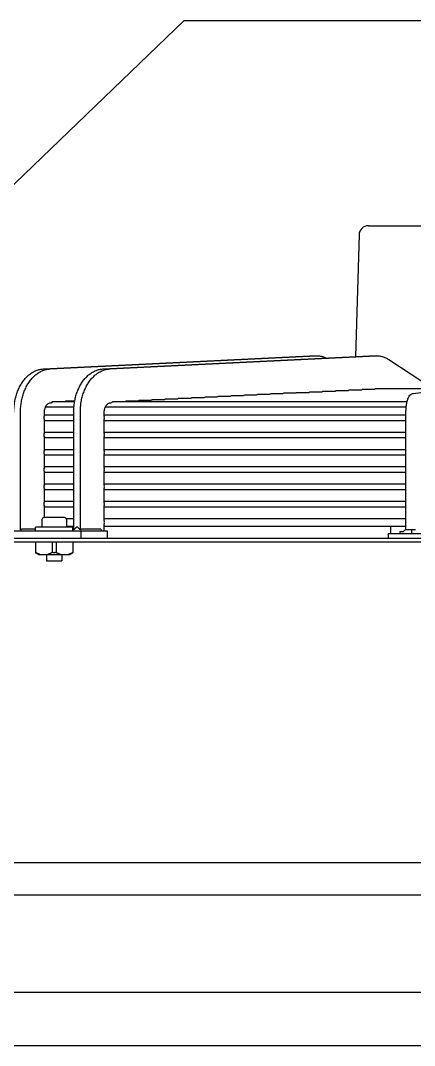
# Model space of a CAD drawing. Header units: millimetres. Extents: x 16950 to 32328, y 19251 to 29476.
# Drawn here: x 17263.11 to 17271.36, y 19593.38 to 19614.88 of the extents above; entities that cross this region are included whole.
import ezdxf

# ---------------------------------------------------------------- set-up
doc = ezdxf.new("R2010")
doc.units = ezdxf.units.MM
doc.header["$LTSCALE"] = 5
doc.layers.add('UNIT', color=6, linetype='Continuous')
doc.styles.add('SUBMITTAL', font='romans.shx', dxfattribs={"width": 0.75})
doc.dimstyles.new('SUBMITTAL', dxfattribs={"dimtxt": 0.09375, "dimasz": 0.09375, "dimexe": 0.03125, "dimexo": 0.0625, "dimgap": 0.0625, "dimtad": 0, "dimdec": 4, "dimzin": 4, "dimdsep": 46, "dimlunit": 4, "dimtxsty": 'SUBMITTAL', "dimcen": 0.09375, "dimclre": 6, "dimadec": 0, "dimazin": 0, "dimtfac": 1, "dimtdec": 0, "dimtofl": 0, "dimtmove": 0, "dimatfit": 3, "dimfxl": 0, "dimfrac": 2, "dimtolj": 1, "dimtzin": 4, "dimarcsym": 0})

msp = doc.modelspace()

# ---------------------------------------------------------------- linework, layer by layer
at = {"layer": 'UNIT'}
for p, q in [((17270.3977, 19610.5774), (17280.477, 19610.5774)), ((17270.2009, 19610.3866), (17270.123, 19607.8341)), ((17263.5891, 19607.5739), (17269.1639, 19607.8485)), ((17263.7283, 19607.5739), (17269.3031, 19607.8485)), ((17264.8418, 19607.5739), (17270.4166, 19607.8485)), ((17264.981, 19607.5739), (17270.5558, 19607.8485)), ((17269.1842, 19607.8489), (17269.3234, 19607.8489)), ((17270.437, 19607.8489), (17270.5762, 19607.8489)), ((17270.8223, 19607.7721), (17271.7592, 19607.1581)), ((17271.3425, 19607.0615), (17273.378, 19607.3361)), ((17269.7, 19607.1029), (17269.4502, 19607.1029)), ((17269.9756, 19607.1164), (17269.7257, 19607.1164)), ((17270.2514, 19607.1299), (17270.0013, 19607.1299)), ((17270.5263, 19607.1434), (17270.2771, 19607.1434)), ((17272.0587, 19607.1581), (17270.5531, 19607.1581)), ((17264.2425, 19606.8869), (17263.7924, 19606.8869)), ((17264.245, 19606.9004), (17264.0667, 19606.9004)), ((17271.2053, 19606.8869), (17265.053, 19606.8869)), ((17265.5764, 19606.9004), (17265.3275, 19606.9004)), ((17265.8509, 19606.9139), (17265.602, 19606.9139)), ((17266.1255, 19606.9274), (17265.8765, 19606.9274)), ((17266.4001, 19606.9409), (17266.1511, 19606.9409)), ((17266.6748, 19606.9544), (17266.4257, 19606.9544)), ((17266.9495, 19606.9679), (17266.7004, 19606.9679)), ((17267.2242, 19606.9814), (17266.9751, 19606.9814)), ((17267.499, 19606.9949), (17267.2499, 19606.9949)), ((17267.7739, 19607.0084), (17267.5247, 19607.0084)), ((17268.0488, 19607.0219), (17267.7995, 19607.0219)), ((17268.3238, 19607.0354), (17268.0744, 19607.0354)), ((17268.5988, 19607.0489), (17268.3494, 19607.0489)), ((17268.874, 19607.0624), (17268.6245, 19607.0624)), ((17269.1492, 19607.0759), (17268.8996, 19607.0759)), ((17269.4246, 19607.0894), (17269.1749, 19607.0894)), ((17263.1101, 19604.1961), (17263.1101, 19606.6689)), ((17263.6112, 19606.5921), (17263.6112, 19606.6689)), ((17263.634, 19606.7767), (17264.2282, 19606.7767)), ((17263.7457, 19606.8657), (17263.762, 19606.8665)), ((17264.2237, 19604.1995), (17264.2237, 19606.6689)), ((17264.3628, 19604.1961), (17264.3628, 19606.6689)), ((17264.8639, 19606.5797), (17264.8639, 19606.6689)), ((17264.8867, 19606.7767), (17271.1883, 19606.7767)), ((17264.9985, 19606.8657), (17265.0229, 19606.8669)), ((17271.1835, 19604.1995), (17271.1835, 19606.6689)), ((17264.2237, 19606.605), (17263.6112, 19606.605)), ((17263.6112, 19606.2299), (17263.6112, 19606.5077)), ((17263.6112, 19606.4948), (17264.2237, 19606.4948)), ((17271.1835, 19606.605), (17264.8639, 19606.605)), ((17264.8639, 19606.2175), (17264.8639, 19606.5201)), ((17264.8639, 19606.4948), (17271.1835, 19606.4948)), ((17264.2237, 19606.2428), (17263.6112, 19606.2428)), ((17271.1835, 19606.2428), (17264.8639, 19606.2428)), ((17263.6112, 19605.8677), (17263.6112, 19606.1455)), ((17263.6112, 19606.1326), (17264.2237, 19606.1326)), ((17264.8639, 19605.8553), (17264.8639, 19606.1579)), ((17264.8639, 19606.1326), (17271.1835, 19606.1326)), ((17264.2237, 19605.8806), (17263.6112, 19605.8806)), ((17271.1835, 19605.8806), (17264.8639, 19605.8806)), ((17263.6112, 19605.5055), (17263.6112, 19605.7832)), ((17263.6112, 19605.7704), (17264.2237, 19605.7704)), ((17264.8639, 19605.4931), (17264.8639, 19605.7957)), ((17264.8639, 19605.7704), (17271.1835, 19605.7704)), ((17264.2237, 19605.5184), (17263.6112, 19605.5184)), ((17263.6112, 19605.1433), (17263.6112, 19605.421)), ((17263.6112, 19605.4081), (17264.2237, 19605.4081)), ((17271.1835, 19605.5184), (17264.8639, 19605.5184)), ((17264.8639, 19605.1309), (17264.8639, 19605.4334)), ((17264.8639, 19605.4081), (17271.1835, 19605.4081)), ((17264.2237, 19605.1562), (17263.6112, 19605.1562)), ((17263.6112, 19604.7811), (17263.6112, 19605.0588)), ((17263.6112, 19605.0459), (17264.2237, 19605.0459)), ((17271.1835, 19605.1562), (17264.8639, 19605.1562)), ((17264.8639, 19604.7687), (17264.8639, 19605.0712)), ((17264.8639, 19605.0459), (17271.1835, 19605.0459)), ((17264.2237, 19604.794), (17263.6112, 19604.794)), ((17271.1835, 19604.794), (17264.8639, 19604.794)), ((17263.6112, 19604.4554), (17263.6112, 19604.6966)), ((17263.6112, 19604.6837), (17264.2237, 19604.6837)), ((17264.8639, 19604.3906), (17264.8639, 19604.709)), ((17264.8639, 19604.6837), (17271.1835, 19604.6837)), ((17263.5587, 19604.416), (17263.5587, 19604.2585)), ((17264.0311, 19604.4554), (17263.5981, 19604.4554)), ((17264.2237, 19604.4318), (17264.0672, 19604.4318)), ((17264.0705, 19604.416), (17264.0705, 19604.2585)), ((17271.1835, 19604.4318), (17264.8639, 19604.4318)), ((17264.8639, 19604.1798), (17264.8639, 19604.3194)), ((17262.701, 19604.1798), (17264.9282, 19604.1798)), ((17263.4209, 19604.2126), (17263.1519, 19604.2126)), ((17264.2083, 19604.2585), (17263.4209, 19604.2585)), ((17263.4209, 19604.1798), (17263.4209, 19604.2585)), ((17264.0705, 19604.2782), (17264.2237, 19604.2782)), ((17264.2083, 19604.1842), (17264.2083, 19604.2585)), ((17264.3714, 19604.1798), (17264.3714, 19604.0223)), ((17264.789, 19604.2126), (17264.4046, 19604.2126)), ((17264.8639, 19604.2782), (17271.1835, 19604.2782)), ((17264.9282, 19604.1798), (17264.9282, 19604.0223)), ((17270.8113, 19604.1227), (17280.0633, 19604.1227)), ((17270.8113, 19604.1227), (17270.8113, 19604.0223)), ((17270.867, 19604.1227), (17270.867, 19604.2782)), ((17271.055, 19604.1621), (17271.1337, 19604.1621)), ((17271.055, 19604.1621), (17271.055, 19604.1227)), ((17271.3804, 19604.1995), (17271.1835, 19604.1995)), ((17271.3063, 19604.1227), (17271.3063, 19604.1995)), ((17258.5672, 19604.0223), (17292.3074, 19604.0223)), ((17292.3074, 19603.9436), (17258.5672, 19603.9436)), ((17263.4249, 19603.9436), (17263.4249, 19603.7214)), ((17263.7728, 19603.9436), (17263.7728, 19603.7214)), ((17263.8564, 19603.9436), (17263.8564, 19603.7214)), ((17264.2043, 19603.9436), (17264.2043, 19603.7214)), ((17263.4878, 19603.6837), (17263.4249, 19603.7201)), ((17263.4878, 19603.6837), (17264.1414, 19603.6837)), ((17263.6571, 19603.6837), (17263.6571, 19603.5499)), ((17263.9721, 19603.6837), (17263.9721, 19603.5499)), ((17264.1414, 19603.6837), (17264.2043, 19603.7201)), ((17263.6571, 19603.5499), (17263.9721, 19603.5499)), ((17293.3901, 19597.2113), (17257.4846, 19597.2113)), ((17251.8123, 19596.542), (17393.5423, 19596.542)), ((17393.5423, 19594.4924), (17251.8123, 19594.4924)), ((17256.0623, 19593.3829), (17389.3064, 19593.3829))]:
    msp.add_line(p, q, dxfattribs=at)
for centre, radius, start, end in [((17270.3977, 19610.3806), 0.1969, 90, 178.25151), ((17263.5981, 19604.416), 0.0394, 90, 180), ((17264.0311, 19604.416), 0.0394, 0, 90), ((17271.3207, 19604.027), 0.2307, 126.49726, 144.15266)]:
    msp.add_arc(centre, radius, start, end, dxfattribs=at)
for centre, major_axis, ratio, start_param, end_param in [((17269.4502, 19607.0477), (0, -0.0551), 0.7109269, 3.1415422, 3.8564474), ((17269.7257, 19607.0612), (0, -0.0551), 0.7112612, 3.1415352, 3.8564398), ((17270.0013, 19607.0747), (0, -0.0551), 0.7116416, 3.1415269, 3.8564308), ((17270.2771, 19607.0882), (0, -0.0551), 0.712077, 3.141517, 3.8564199), ((17270.5531, 19607.103), (0, -0.0551), 0.71258, 3.1415074, 3.8909101), ((17263.7924, 19606.8318), (0, -0.0551), 0.7079972, 3.1415858, 4.0326206), ((17264.0667, 19606.8453), (0, -0.0551), 0.7080429, 3.1415852, 3.8564942), ((17265.053, 19606.8318), (0, -0.0551), 0.7084995, 3.1415818, 4.0233013), ((17265.3275, 19606.8453), (0, -0.0551), 0.708571, 3.141581, 3.8564896), ((17265.602, 19606.8588), (0, -0.0551), 0.7086482, 3.14158, 3.8564885), ((17265.8765, 19606.8723), (0, -0.0551), 0.7087318, 3.141579, 3.8564874), ((17266.1511, 19606.8858), (0, -0.0551), 0.7088222, 3.1415778, 3.8564861), ((17266.4257, 19606.8993), (0, -0.0551), 0.7089205, 3.1415765, 3.8564847), ((17266.7004, 19606.9128), (0, -0.0551), 0.7090275, 3.141575, 3.8564831), ((17266.9751, 19606.9263), (0, -0.0551), 0.7091442, 3.1415734, 3.8564813), ((17267.2499, 19606.9398), (0, -0.0551), 0.7092719, 3.1415715, 3.8564792), ((17267.5247, 19606.9533), (0, -0.0551), 0.7094121, 3.1415694, 3.8564769), ((17267.7995, 19606.9668), (0, -0.0551), 0.7095663, 3.1415669, 3.8564743), ((17268.0744, 19606.9803), (0, -0.0551), 0.7097366, 3.1415642, 3.8564713), ((17268.3494, 19606.9938), (0, -0.0551), 0.7099252, 3.141561, 3.8564678), ((17268.6245, 19607.0073), (0, -0.0551), 0.7101349, 3.1415573, 3.8564638), ((17268.8996, 19607.0208), (0, -0.0551), 0.710369, 3.141553, 3.8564592), ((17269.1749, 19607.0343), (0, -0.0551), 0.7106314, 3.1415481, 3.8564538), ((17263.6363, 19606.5499), (0, -0.0551), 0.7079678, 3.8398095, 4.712382), ((17263.6363, 19606.5499), (0, -0.0551), 0.7079678, 4.7123959, 5.5849684), ((17263.6363, 19606.1877), (0, -0.0551), 0.7079678, 3.8398095, 4.712382), ((17263.6363, 19606.1877), (0, -0.0551), 0.7079678, 4.7123959, 5.5849684), ((17263.6363, 19605.8255), (0, -0.0551), 0.7079678, 3.8398095, 4.712382), ((17263.6363, 19605.8255), (0, -0.0551), 0.7079678, 4.7123959, 5.5849684), ((17263.6363, 19605.4633), (0, -0.0551), 0.7079678, 3.8398095, 4.712382), ((17263.6363, 19605.4633), (0, -0.0551), 0.7079678, 4.7123959, 5.5849684), ((17263.6363, 19605.1011), (0, -0.0551), 0.7079678, 3.8398095, 4.712382), ((17263.6363, 19605.1011), (0, -0.0551), 0.7079678, 4.7123959, 5.5849684), ((17263.6363, 19604.7389), (0, -0.0551), 0.7079678, 3.8398095, 4.712382), ((17263.6363, 19604.7389), (0, -0.0551), 0.7079678, 4.7123959, 5.5849684), ((17265.785, 19605.5884), (0, -1.969), 0.7071068, 5.4860047, 5.5095695)]:
    msp.add_ellipse(centre, major_axis=major_axis, ratio=ratio, start_param=start_param, end_param=end_param, dxfattribs=at)
for points in [[(17269.1659, 19607.8485), (17269.172, 19607.8488), (17269.1781, 19607.8489), (17269.1842, 19607.8489)], [(17270.4187, 19607.8485), (17270.4248, 19607.8488), (17270.4309, 19607.8489), (17270.437, 19607.8489)], [(17264.2038, 19604.1798), (17264.22, 19604.1956), (17264.2359, 19604.2117), (17264.2515, 19604.228)], [(17263.5161, 19603.6837), (17263.5129, 19603.6847), (17263.5064, 19603.6867), (17263.4967, 19603.6899), (17263.4869, 19603.6935), (17263.477, 19603.6973), (17263.467, 19603.7015), (17263.4568, 19603.7059), (17263.4465, 19603.7107), (17263.4358, 19603.7158), (17263.4285, 19603.7195), (17263.4249, 19603.7214)], [(17263.7728, 19603.7214), (17263.7691, 19603.7195), (17263.7617, 19603.7158), (17263.751, 19603.7106), (17263.7405, 19603.7058), (17263.7303, 19603.7013), (17263.7203, 19603.6972), (17263.7105, 19603.6934), (17263.7008, 19603.6899), (17263.6912, 19603.6866), (17263.6848, 19603.6847), (17263.6816, 19603.6837)], [(17263.8564, 19603.7214), (17263.8517, 19603.7211), (17263.8425, 19603.7206), (17263.8285, 19603.7202), (17263.8146, 19603.72), (17263.8007, 19603.7202), (17263.7867, 19603.7206), (17263.7775, 19603.7211), (17263.7728, 19603.7214)], [(17263.9476, 19603.6837), (17263.9444, 19603.6847), (17263.9379, 19603.6867), (17263.9282, 19603.6899), (17263.9184, 19603.6935), (17263.9085, 19603.6973), (17263.8985, 19603.7015), (17263.8883, 19603.7059), (17263.878, 19603.7107), (17263.8673, 19603.7158), (17263.86, 19603.7195), (17263.8564, 19603.7214)], [(17264.2043, 19603.7214), (17264.2006, 19603.7195), (17264.1932, 19603.7158), (17264.1825, 19603.7106), (17264.172, 19603.7058), (17264.1618, 19603.7013), (17264.1518, 19603.6972), (17264.142, 19603.6934), (17264.1323, 19603.6899), (17264.1227, 19603.6866), (17264.1163, 19603.6847), (17264.1131, 19603.6837)]]:
    msp.add_open_spline(points, degree=3, dxfattribs=at)
for points, knots in [([(17269.3031, 19607.8484), (17269.3259, 19607.8496), (17269.349, 19607.8488), (17269.3718, 19607.8461), (17269.3946, 19607.8435), (17269.4173, 19607.8389), (17269.4397, 19607.8325), (17269.462, 19607.8261), (17269.4842, 19607.8178), (17269.5059, 19607.8077), (17269.5085, 19607.8065), (17269.5111, 19607.8053), (17269.5136, 19607.8041)], [0, 0, 0, 0, 0.25037629, 0.25037629, 0.25037629, 0.50056405, 0.50056405, 0.50056405, 0.75075182, 0.75075182, 0.75075182, 0.78029111, 0.78029111, 0.78029111, 0.78029111]), ([(17270.5558, 19607.8484), (17270.5787, 19607.8496), (17270.6017, 19607.8488), (17270.6245, 19607.8461), (17270.6474, 19607.8435), (17270.67, 19607.8389), (17270.6924, 19607.8325), (17270.7148, 19607.8261), (17270.7369, 19607.8178), (17270.7587, 19607.8077), (17270.7804, 19607.7976), (17270.8017, 19607.7858), (17270.8224, 19607.7722)], [0, 0, 0, 0, 0.2503763, 0.2503763, 0.2503763, 0.5005641, 0.5005641, 0.5005641, 0.7507518, 0.7507518, 0.7507518, 1, 1, 1, 1]), ([(17262.9709, 19606.6689), (17262.9709, 19606.7044), (17262.9724, 19606.7403), (17262.9754, 19606.7757), (17262.9784, 19606.8112), (17262.9828, 19606.8461), (17262.9887, 19606.8808), (17262.9946, 19606.9154), (17263.002, 19606.9498), (17263.0108, 19606.9833), (17263.0195, 19607.0167), (17263.0296, 19607.0493), (17263.0411, 19607.081), (17263.0526, 19607.1128), (17263.0655, 19607.1438), (17263.0795, 19607.1734), (17263.0936, 19607.203), (17263.1088, 19607.2313), (17263.1252, 19607.2583), (17263.1416, 19607.2854), (17263.1593, 19607.3112), (17263.1778, 19607.3354), (17263.1964, 19607.3595), (17263.2159, 19607.382), (17263.2363, 19607.4029), (17263.2568, 19607.4237), (17263.2782, 19607.443), (17263.3002, 19607.4603), (17263.3223, 19607.4777), (17263.3449, 19607.4931), (17263.3683, 19607.5066), (17263.3916, 19607.5201), (17263.4156, 19607.5318), (17263.4399, 19607.5413), (17263.4642, 19607.5509), (17263.4887, 19607.5583), (17263.5137, 19607.5638), (17263.5386, 19607.5692), (17263.5639, 19607.5726), (17263.5891, 19607.5738)], [0, 0, 0, 0, 0.076921, 0.076921, 0.076921, 0.1538421, 0.1538421, 0.1538421, 0.2307631, 0.2307631, 0.2307631, 0.3076842, 0.3076842, 0.3076842, 0.3846052, 0.3846052, 0.3846052, 0.4615263, 0.4615263, 0.4615263, 0.5384473, 0.5384473, 0.5384473, 0.6153684, 0.6153684, 0.6153684, 0.6922894, 0.6922894, 0.6922894, 0.7692105, 0.7692105, 0.7692105, 0.8461315, 0.8461315, 0.8461315, 0.9230526, 0.9230526, 0.9230526, 1, 1, 1, 1]), ([(17263.1101, 19606.6689), (17263.1101, 19606.7044), (17263.1116, 19606.7403), (17263.1146, 19606.7757), (17263.1175, 19606.8112), (17263.122, 19606.8461), (17263.1279, 19606.8808), (17263.1338, 19606.9154), (17263.1412, 19606.9498), (17263.15, 19606.9833), (17263.1587, 19607.0167), (17263.1688, 19607.0493), (17263.1803, 19607.081), (17263.1918, 19607.1128), (17263.2047, 19607.1438), (17263.2187, 19607.1734), (17263.2328, 19607.203), (17263.248, 19607.2313), (17263.2644, 19607.2583), (17263.2808, 19607.2854), (17263.2985, 19607.3112), (17263.317, 19607.3354), (17263.3356, 19607.3595), (17263.3551, 19607.382), (17263.3755, 19607.4029), (17263.396, 19607.4237), (17263.4174, 19607.443), (17263.4394, 19607.4603), (17263.4615, 19607.4777), (17263.4841, 19607.4931), (17263.5074, 19607.5066), (17263.5308, 19607.5201), (17263.5548, 19607.5318), (17263.5791, 19607.5413), (17263.6034, 19607.5509), (17263.6279, 19607.5583), (17263.6529, 19607.5638), (17263.6778, 19607.5692), (17263.7031, 19607.5726), (17263.7283, 19607.5738)], [0, 0, 0, 0, 0.076921, 0.076921, 0.076921, 0.1538421, 0.1538421, 0.1538421, 0.2307631, 0.2307631, 0.2307631, 0.3076842, 0.3076842, 0.3076842, 0.3846052, 0.3846052, 0.3846052, 0.4615263, 0.4615263, 0.4615263, 0.5384473, 0.5384473, 0.5384473, 0.6153684, 0.6153684, 0.6153684, 0.6922894, 0.6922894, 0.6922894, 0.7692105, 0.7692105, 0.7692105, 0.8461315, 0.8461315, 0.8461315, 0.9230526, 0.9230526, 0.9230526, 1, 1, 1, 1]), ([(17264.2237, 19606.6689), (17264.2237, 19606.7044), (17264.2252, 19606.7403), (17264.2281, 19606.7757), (17264.2311, 19606.8112), (17264.2355, 19606.8461), (17264.2414, 19606.8808), (17264.2474, 19606.9154), (17264.2548, 19606.9498), (17264.2635, 19606.9833), (17264.2723, 19607.0167), (17264.2824, 19607.0493), (17264.2939, 19607.081), (17264.3053, 19607.1128), (17264.3182, 19607.1438), (17264.3323, 19607.1734), (17264.3463, 19607.203), (17264.3615, 19607.2313), (17264.3779, 19607.2583), (17264.3944, 19607.2854), (17264.412, 19607.3112), (17264.4306, 19607.3354), (17264.4492, 19607.3595), (17264.4686, 19607.382), (17264.4891, 19607.4029), (17264.5095, 19607.4237), (17264.5309, 19607.443), (17264.553, 19607.4603), (17264.575, 19607.4777), (17264.5977, 19607.4931), (17264.621, 19607.5066), (17264.6443, 19607.5201), (17264.6684, 19607.5318), (17264.6927, 19607.5413), (17264.717, 19607.5509), (17264.7415, 19607.5583), (17264.7664, 19607.5638), (17264.7914, 19607.5692), (17264.8167, 19607.5726), (17264.8418, 19607.5738)], [0, 0, 0, 0, 0.076921, 0.076921, 0.076921, 0.1538421, 0.1538421, 0.1538421, 0.2307631, 0.2307631, 0.2307631, 0.3076842, 0.3076842, 0.3076842, 0.3846052, 0.3846052, 0.3846052, 0.4615263, 0.4615263, 0.4615263, 0.5384473, 0.5384473, 0.5384473, 0.6153684, 0.6153684, 0.6153684, 0.6922894, 0.6922894, 0.6922894, 0.7692105, 0.7692105, 0.7692105, 0.8461315, 0.8461315, 0.8461315, 0.9230526, 0.9230526, 0.9230526, 1, 1, 1, 1]), ([(17264.3628, 19606.6689), (17264.3628, 19606.7044), (17264.3644, 19606.7403), (17264.3673, 19606.7757), (17264.3703, 19606.8112), (17264.3747, 19606.8461), (17264.3806, 19606.8808), (17264.3866, 19606.9154), (17264.394, 19606.9498), (17264.4027, 19606.9833), (17264.4115, 19607.0167), (17264.4216, 19607.0493), (17264.433, 19607.081), (17264.4445, 19607.1128), (17264.4574, 19607.1438), (17264.4715, 19607.1734), (17264.4855, 19607.203), (17264.5007, 19607.2313), (17264.5171, 19607.2583), (17264.5336, 19607.2854), (17264.5512, 19607.3112), (17264.5698, 19607.3354), (17264.5883, 19607.3595), (17264.6078, 19607.382), (17264.6283, 19607.4029), (17264.6487, 19607.4237), (17264.6701, 19607.443), (17264.6922, 19607.4603), (17264.7142, 19607.4777), (17264.7369, 19607.4931), (17264.7602, 19607.5066), (17264.7835, 19607.5201), (17264.8076, 19607.5318), (17264.8319, 19607.5413), (17264.8562, 19607.5509), (17264.8807, 19607.5583), (17264.9056, 19607.5638), (17264.9306, 19607.5692), (17264.9559, 19607.5726), (17264.981, 19607.5738)], [0, 0, 0, 0, 0.076921, 0.076921, 0.076921, 0.1538421, 0.1538421, 0.1538421, 0.2307631, 0.2307631, 0.2307631, 0.3076842, 0.3076842, 0.3076842, 0.3846052, 0.3846052, 0.3846052, 0.4615263, 0.4615263, 0.4615263, 0.5384473, 0.5384473, 0.5384473, 0.6153684, 0.6153684, 0.6153684, 0.6922894, 0.6922894, 0.6922894, 0.7692105, 0.7692105, 0.7692105, 0.8461315, 0.8461315, 0.8461315, 0.9230526, 0.9230526, 0.9230526, 1, 1, 1, 1]), ([(17271.1835, 19606.6689), (17271.1835, 19606.7017), (17271.1848, 19606.7345), (17271.19, 19606.7979), (17271.1939, 19606.8283), (17271.2043, 19606.8852), (17271.2107, 19606.9115), (17271.2273, 19606.9601), (17271.2368, 19606.9825), (17271.2606, 19607.0152), (17271.2697, 19607.0257), (17271.2958, 19607.0462), (17271.314, 19607.0562), (17271.3381, 19607.0608), (17271.3403, 19607.0612), (17271.3425, 19607.0615)], [1.5707963, 1.5707963, 1.5707963, 1.5707963, 1.8779743, 1.8779743, 2.1851522, 2.1851522, 2.4923302, 2.4923302, 2.7995081, 2.7995081, 2.9409737, 2.9409737, 3.0918576, 3.0918576, 3.1066861, 3.1066861, 3.1066861, 3.1066861]), ([(17263.6112, 19606.6689), (17263.6112, 19606.6766), (17263.6115, 19606.6844), (17263.6122, 19606.692), (17263.6128, 19606.6997), (17263.6138, 19606.7074), (17263.6151, 19606.7149), (17263.6164, 19606.7224), (17263.6179, 19606.7299), (17263.6199, 19606.7371), (17263.6218, 19606.7444), (17263.624, 19606.7515), (17263.6265, 19606.7584), (17263.629, 19606.7653), (17263.6317, 19606.772), (17263.6348, 19606.7784), (17263.6378, 19606.7849), (17263.6412, 19606.7911), (17263.6447, 19606.797), (17263.6483, 19606.8028), (17263.6521, 19606.8084), (17263.6562, 19606.8137), (17263.6602, 19606.8189), (17263.6645, 19606.8238), (17263.6689, 19606.8284), (17263.6734, 19606.8329), (17263.678, 19606.8371), (17263.6828, 19606.8409), (17263.6876, 19606.8446), (17263.6926, 19606.848), (17263.6976, 19606.851), (17263.7027, 19606.8539), (17263.7079, 19606.8564), (17263.7132, 19606.8585), (17263.7185, 19606.8606), (17263.7239, 19606.8622), (17263.7293, 19606.8634), (17263.7347, 19606.8646), (17263.7402, 19606.8653), (17263.7457, 19606.8656)], [0, 0, 0, 0, 0.076921, 0.076921, 0.076921, 0.153842, 0.153842, 0.153842, 0.230763, 0.230763, 0.230763, 0.307684, 0.307684, 0.307684, 0.384605, 0.384605, 0.384605, 0.461526, 0.461526, 0.461526, 0.538447, 0.538447, 0.538447, 0.615368, 0.615368, 0.615368, 0.692289, 0.692289, 0.692289, 0.7692101, 0.7692101, 0.7692101, 0.8461311, 0.8461311, 0.8461311, 0.9230521, 0.9230521, 0.9230521, 1, 1, 1, 1]), ([(17264.8639, 19606.6689), (17264.8639, 19606.6766), (17264.8643, 19606.6844), (17264.8649, 19606.692), (17264.8656, 19606.6997), (17264.8665, 19606.7074), (17264.8678, 19606.7149), (17264.8691, 19606.7224), (17264.8707, 19606.7299), (17264.8726, 19606.7371), (17264.8745, 19606.7444), (17264.8767, 19606.7515), (17264.8792, 19606.7584), (17264.8817, 19606.7653), (17264.8845, 19606.772), (17264.8875, 19606.7784), (17264.8906, 19606.7849), (17264.8939, 19606.7911), (17264.8975, 19606.797), (17264.9011, 19606.8028), (17264.9049, 19606.8084), (17264.9089, 19606.8137), (17264.9129, 19606.8189), (17264.9172, 19606.8238), (17264.9217, 19606.8284), (17264.9261, 19606.8329), (17264.9307, 19606.8371), (17264.9355, 19606.8409), (17264.9403, 19606.8446), (17264.9453, 19606.848), (17264.9504, 19606.851), (17264.9555, 19606.8539), (17264.9607, 19606.8564), (17264.966, 19606.8585), (17264.9712, 19606.8606), (17264.9766, 19606.8622), (17264.9821, 19606.8634), (17264.9875, 19606.8646), (17264.9929, 19606.8653), (17264.9985, 19606.8656)], [0, 0, 0, 0, 0.076921, 0.076921, 0.076921, 0.153842, 0.153842, 0.153842, 0.230763, 0.230763, 0.230763, 0.307684, 0.307684, 0.307684, 0.384605, 0.384605, 0.384605, 0.461526, 0.461526, 0.461526, 0.538447, 0.538447, 0.538447, 0.615368, 0.615368, 0.615368, 0.692289, 0.692289, 0.692289, 0.7692101, 0.7692101, 0.7692101, 0.8461311, 0.8461311, 0.8461311, 0.9230521, 0.9230521, 0.9230521, 1, 1, 1, 1]), ([(17264.8639, 19606.5797), (17264.8627, 19606.5768), (17264.8616, 19606.5738), (17264.8589, 19606.5647), (17264.8577, 19606.5567), (17264.8577, 19606.5499)], [0.754611842, 0.754611842, 0.754611842, 0.754611842, 0.778331745, 0.778331745, 0.830133896, 0.830133896, 0.830133896, 0.830133896]), ([(17264.8577, 19606.5499), (17264.8577, 19606.5431), (17264.8589, 19606.5351), (17264.8616, 19606.5259), (17264.8627, 19606.5229), (17264.8639, 19606.5201)], [0, 0, 0, 0, 0.051802151, 0.051802151, 0.075522054, 0.075522054, 0.075522054, 0.075522054]), ([(17264.8639, 19606.2175), (17264.8627, 19606.2146), (17264.8616, 19606.2116), (17264.8589, 19606.2025), (17264.8577, 19606.1945), (17264.8577, 19606.1877)], [0.754611842, 0.754611842, 0.754611842, 0.754611842, 0.778331745, 0.778331745, 0.830133896, 0.830133896, 0.830133896, 0.830133896]), ([(17264.8577, 19606.1877), (17264.8577, 19606.1809), (17264.8589, 19606.1729), (17264.8616, 19606.1637), (17264.8627, 19606.1607), (17264.8639, 19606.1579)], [0, 0, 0, 0, 0.051802151, 0.051802151, 0.075522054, 0.075522054, 0.075522054, 0.075522054]), ([(17264.8639, 19605.8553), (17264.8627, 19605.8524), (17264.8616, 19605.8494), (17264.8589, 19605.8403), (17264.8577, 19605.8323), (17264.8577, 19605.8255)], [-0.075522054, -0.075522054, -0.075522054, -0.075522054, -0.051802151, -0.051802151, 0, 0, 0, 0]), ([(17264.8577, 19605.8255), (17264.8577, 19605.8187), (17264.8589, 19605.8107), (17264.8616, 19605.8015), (17264.8627, 19605.7985), (17264.8639, 19605.7957)], [-0.830133896, -0.830133896, -0.830133896, -0.830133896, -0.778331745, -0.778331745, -0.754611842, -0.754611842, -0.754611842, -0.754611842]), ([(17264.8639, 19605.4931), (17264.8627, 19605.4902), (17264.8616, 19605.4872), (17264.8589, 19605.4781), (17264.8577, 19605.4701), (17264.8577, 19605.4633)], [-0.075522054, -0.075522054, -0.075522054, -0.075522054, -0.051802151, -0.051802151, 0, 0, 0, 0]), ([(17264.8577, 19605.4633), (17264.8577, 19605.4565), (17264.8589, 19605.4485), (17264.8616, 19605.4393), (17264.8627, 19605.4363), (17264.8639, 19605.4334)], [-0.830133897, -0.830133897, -0.830133897, -0.830133897, -0.778331746, -0.778331746, -0.754611843, -0.754611843, -0.754611843, -0.754611843]), ([(17264.8639, 19605.1309), (17264.8627, 19605.128), (17264.8616, 19605.125), (17264.8589, 19605.1159), (17264.8577, 19605.1079), (17264.8577, 19605.1011)], [-0.075522054, -0.075522054, -0.075522054, -0.075522054, -0.051802151, -0.051802151, 0, 0, 0, 0]), ([(17264.8577, 19605.1011), (17264.8577, 19605.0943), (17264.8589, 19605.0863), (17264.8616, 19605.0771), (17264.8627, 19605.0741), (17264.8639, 19605.0712)], [-0.830133897, -0.830133897, -0.830133897, -0.830133897, -0.77830675, -0.77830675, -0.754610412, -0.754610412, -0.754610412, -0.754610412]), ([(17264.8639, 19604.7687), (17264.8627, 19604.7658), (17264.8616, 19604.7628), (17264.8589, 19604.7537), (17264.8577, 19604.7457), (17264.8577, 19604.7389)], [-0.075522054, -0.075522054, -0.075522054, -0.075522054, -0.051802151, -0.051802151, 0, 0, 0, 0]), ([(17264.8577, 19604.7389), (17264.8577, 19604.7321), (17264.8589, 19604.7241), (17264.8616, 19604.7149), (17264.8627, 19604.7119), (17264.8639, 19604.709)], [0, 0, 0, 0, 0.051802151, 0.051802151, 0.075522054, 0.075522054, 0.075522054, 0.075522054]), ([(17264.8639, 19604.3906), (17264.8632, 19604.3885), (17264.8625, 19604.3864), (17264.8593, 19604.3756), (17264.8577, 19604.3645), (17264.8577, 19604.355)], [1.067161101, 1.067161101, 1.067161101, 1.067161101, 1.084108004, 1.084108004, 1.156260963, 1.156260963, 1.156260963, 1.156260963]), ([(17264.8577, 19604.355), (17264.8577, 19604.3455), (17264.8593, 19604.3344), (17264.8625, 19604.3236), (17264.8632, 19604.3215), (17264.8639, 19604.3194)], [-1.156260963, -1.156260963, -1.156260963, -1.156260963, -1.084108004, -1.084108004, -1.067161101, -1.067161101, -1.067161101, -1.067161101]), ([(17263.1519, 19604.2126), (17263.1507, 19604.2126), (17263.1495, 19604.2126), (17263.1483, 19604.2125), (17263.1471, 19604.2124), (17263.1459, 19604.2123), (17263.1447, 19604.2121), (17263.1435, 19604.2119), (17263.1423, 19604.2117), (17263.1411, 19604.2114), (17263.141, 19604.2114), (17263.1409, 19604.2114), (17263.1408, 19604.2114), (17263.1397, 19604.2111), (17263.1386, 19604.2108), (17263.1375, 19604.2105), (17263.1363, 19604.2101), (17263.1351, 19604.2097), (17263.1338, 19604.2093), (17263.1326, 19604.2088), (17263.1314, 19604.2084), (17263.1301, 19604.2078), (17263.1298, 19604.2077), (17263.1295, 19604.2076), (17263.1292, 19604.2074), (17263.1283, 19604.207), (17263.1273, 19604.2066), (17263.1264, 19604.2061), (17263.1251, 19604.2055), (17263.1238, 19604.2048), (17263.1225, 19604.2041), (17263.1212, 19604.2033), (17263.1199, 19604.2026), (17263.1185, 19604.2017), (17263.1178, 19604.2013), (17263.1171, 19604.2008), (17263.1164, 19604.2004), (17263.1157, 19604.2), (17263.1151, 19604.1995), (17263.1144, 19604.1991), (17263.113, 19604.1981), (17263.1116, 19604.1971), (17263.1101, 19604.1961)], [0, 0, 0, 0, 0.0909091, 0.0909091, 0.0909091, 0.1818182, 0.1818182, 0.1818182, 0.2727273, 0.2727273, 0.2727273, 0.2796798, 0.2796798, 0.2796798, 0.3636364, 0.3636364, 0.3636364, 0.4545455, 0.4545455, 0.4545455, 0.5454545, 0.5454545, 0.5454545, 0.5668519, 0.5668519, 0.5668519, 0.6363636, 0.6363636, 0.6363636, 0.7272727, 0.7272727, 0.7272727, 0.8181818, 0.8181818, 0.8181818, 0.8653178, 0.8653178, 0.8653178, 0.9090909, 0.9090909, 0.9090909, 1, 1, 1, 1]), ([(17264.3628, 19604.1961), (17264.3483, 19604.2137), (17264.3363, 19604.2275), (17264.3198, 19604.2427), (17264.3141, 19604.247), (17264.3057, 19604.2514), (17264.3028, 19604.2526), (17264.2977, 19604.2538), (17264.2955, 19604.2541), (17264.291, 19604.2541), (17264.2888, 19604.2538), (17264.2837, 19604.2526), (17264.2808, 19604.2514), (17264.2724, 19604.247), (17264.2667, 19604.2427), (17264.2578, 19604.2345), (17264.2547, 19604.2314), (17264.2515, 19604.228)], [-0.853538, -0.853538, -0.853538, -0.853538, -0.64697322, -0.64697322, -0.53019502, -0.53019502, -0.4705504, -0.4705504, -0.42676965, -0.42676965, -0.38298892, -0.38298892, -0.32334436, -0.32334436, -0.20656641, -0.20656641, -0.14841074, -0.14841074, -0.14841074, -0.14841074]), ([(17264.4046, 19604.2126), (17264.4034, 19604.2126), (17264.4022, 19604.2126), (17264.401, 19604.2125), (17264.3998, 19604.2124), (17264.3987, 19604.2123), (17264.3975, 19604.2121), (17264.3963, 19604.2119), (17264.3951, 19604.2117), (17264.3939, 19604.2114), (17264.3938, 19604.2114), (17264.3937, 19604.2114), (17264.3936, 19604.2114), (17264.3925, 19604.2111), (17264.3914, 19604.2108), (17264.3902, 19604.2105), (17264.389, 19604.2101), (17264.3878, 19604.2097), (17264.3866, 19604.2093), (17264.3854, 19604.2088), (17264.3841, 19604.2084), (17264.3829, 19604.2078), (17264.3826, 19604.2077), (17264.3823, 19604.2076), (17264.382, 19604.2074), (17264.381, 19604.207), (17264.3801, 19604.2066), (17264.3791, 19604.2061), (17264.3778, 19604.2055), (17264.3765, 19604.2048), (17264.3752, 19604.2041), (17264.3739, 19604.2033), (17264.3726, 19604.2026), (17264.3713, 19604.2017), (17264.3706, 19604.2013), (17264.3699, 19604.2008), (17264.3691, 19604.2004), (17264.3685, 19604.2), (17264.3678, 19604.1995), (17264.3671, 19604.1991), (17264.3657, 19604.1981), (17264.3643, 19604.1971), (17264.3628, 19604.1961)], [0, 0, 0, 0, 0.0909091, 0.0909091, 0.0909091, 0.1818182, 0.1818182, 0.1818182, 0.2727273, 0.2727273, 0.2727273, 0.2797096, 0.2797096, 0.2797096, 0.3636364, 0.3636364, 0.3636364, 0.4545455, 0.4545455, 0.4545455, 0.5454545, 0.5454545, 0.5454545, 0.5668899, 0.5668899, 0.5668899, 0.6363636, 0.6363636, 0.6363636, 0.7272727, 0.7272727, 0.7272727, 0.8181818, 0.8181818, 0.8181818, 0.8653352, 0.8653352, 0.8653352, 0.9090909, 0.9090909, 0.9090909, 1, 1, 1, 1]), ([(17263.4249, 19603.7214), (17263.4249, 19603.7211), (17263.4249, 19603.7206), (17263.4249, 19603.7202), (17263.4249, 19603.7201), (17263.4249, 19603.7201)], [0, 0, 0, 0, 0.16666667, 0.33333333, 0.5, 0.5, 0.5, 0.5])]:
    msp.add_open_spline(points, degree=3, knots=knots, dxfattribs=at)

# ---------------------------------------------------------------- leaders
msp.add_leader([(17251.8755, 19600.7667), (17266.5401, 19614.8826), (17383.7891, 19614.8826)], dimstyle='SUBMITTAL', override={"dimscale": 36, "dimarcsym": 1}, dxfattribs=at)

doc.saveas('drawing.dxf')
